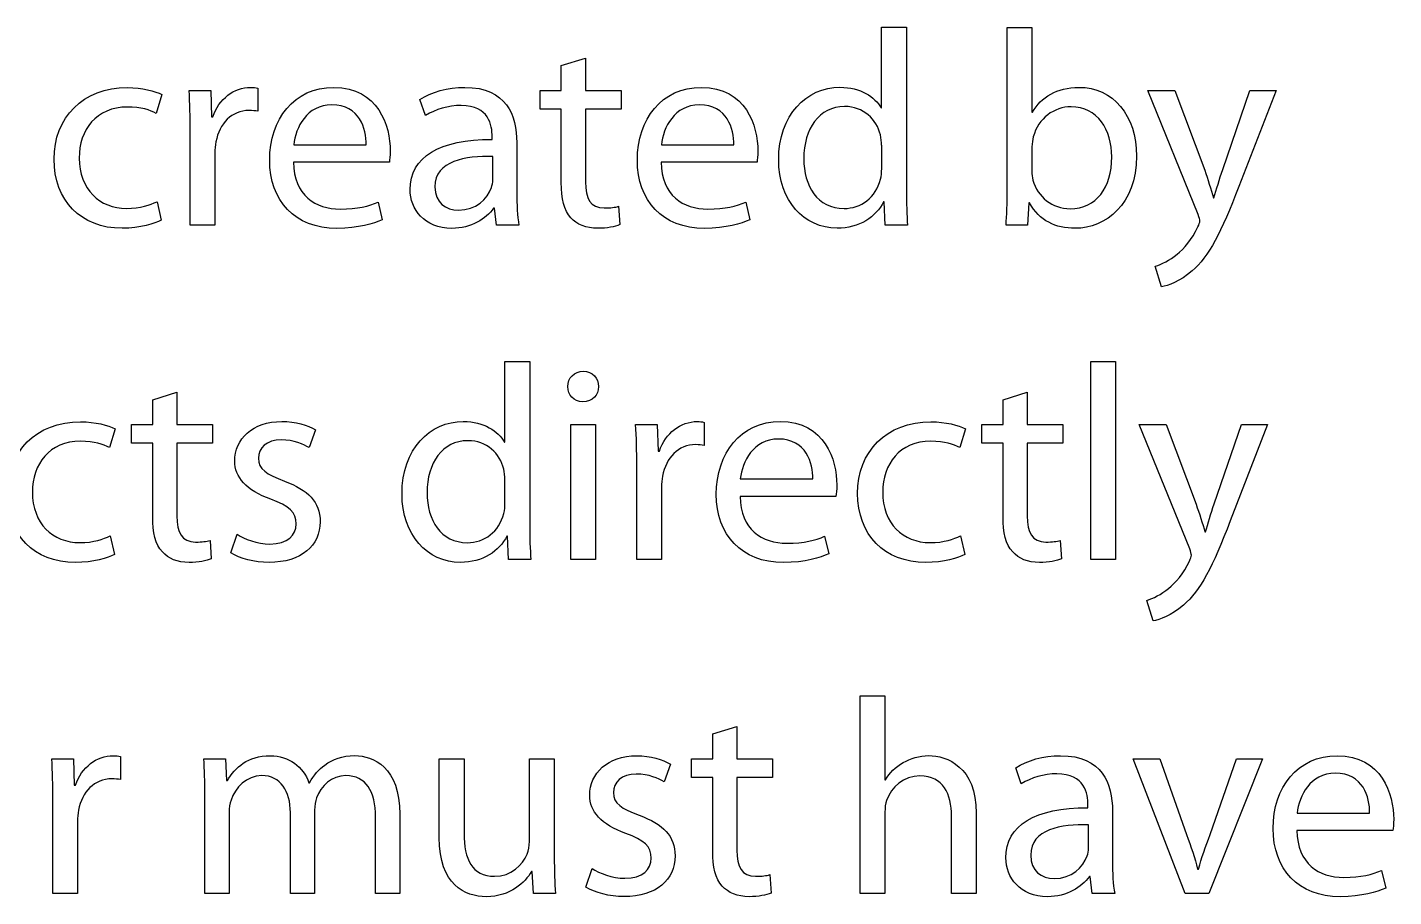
# Model space of a CAD drawing. Extents: x 0 to 808, y 79 to 394.
# Drawn here: x 782.39 to 801.82, y 294.89 to 307.26 of the extents above; entities that cross this region are included whole.
import ezdxf

# ---------------------------------------------------------------- set-up
doc = ezdxf.new("R2010")
doc.units = 0
doc.layers.add('Design_Template', color=7, linetype='CONTINUOUS')

msp = doc.modelspace()

# ---------------------------------------------------------------- linework, layer by layer
at = {"layer": 'Design_Template', "color": 7}
for points in [[(794.532836, 306.109214), (794.539998, 306.109214), (794.539998, 307.255088), (794.892938, 307.255088), (794.892938, 307.253673), (794.892938, 307.253673), (794.892938, 307.253673)], [(794.892938, 307.253673), (794.892938, 304.935323)], [(796.327329, 304.934191), (796.327329, 307.253673), (796.327616, 307.253673), (796.327616, 307.253673)], [(796.327616, 307.253673), (796.677404, 307.253673), (796.677404, 306.048652), (796.684566, 306.048652)], [(789.983291, 305.045977), (789.983291, 306.092234), (789.682204, 306.092234), (789.682204, 306.35769), (789.983291, 306.35769), (789.983291, 306.710876), (790.327924, 306.817568), (790.327924, 306.817568)], [(790.327924, 306.817568), (790.327924, 306.35769), (790.834415, 306.35769), (790.834415, 306.092234), (790.327924, 306.092234), (790.327924, 305.057863)], [(784.688333, 306.357407), (784.997729, 306.357407), (785.009474, 305.981015), (785.025803, 305.981015)], [(785.664361, 306.389103), (785.664361, 306.060538)], [(799.043133, 304.590061), (798.324648, 306.35769), (798.710246, 306.35769), (798.710246, 306.35769), (798.710246, 306.35769)], [(798.710246, 306.35769), (799.135379, 305.223985)], [(799.392349, 305.231909), (799.777374, 306.35769), (800.151227, 306.35769), (799.621244, 304.990226)], [(784.301303, 306.299109), (784.220803, 306.029974)], [(788.053295, 306.000259), (787.972794, 306.230056)], [(785.053878, 305.46199), (785.053878, 304.438938), (784.704663, 304.438938), (784.704663, 305.758858), (784.704663, 305.758858), (784.704663, 305.758858)], [(786.176582, 305.585095), (787.2079, 305.585095), (787.2079, 305.585095)], [(789.000102, 305.659525), (789.000102, 305.699145)], [(789.34989, 305.616225), (789.34989, 304.898816), (789.34989, 304.898816)], [(791.40651, 305.585095), (792.437828, 305.585095), (792.437828, 305.585095)], [(794.540857, 305.244644), (794.540857, 305.577454), (794.537992, 305.576888), (794.537992, 305.576888), (794.539425, 305.576888)], [(796.678264, 305.553399), (796.678264, 305.208703), (796.675399, 305.208703), (796.675399, 305.208703), (796.676831, 305.208703)], [(789.008982, 305.086446), (789.008982, 305.41869), (789.008982, 305.41869)], [(787.537636, 305.334922), (786.172858, 305.334922), (786.172858, 305.334922), (786.172858, 305.334922)], [(792.767563, 305.334922), (791.402786, 305.334922), (791.402786, 305.334922), (791.402786, 305.334922)], [(784.233408, 304.773446), (784.292135, 304.510255), (784.292135, 304.510255)], [(787.376349, 304.768352), (787.436796, 304.518462)], [(792.606277, 304.768352), (792.66615, 304.518462)], [(794.908694, 304.439221), (794.592423, 304.439221), (794.576094, 304.77288), (794.568359, 304.77288)], [(799.25971, 304.831462), (799.267445, 304.831462)], [(789.381116, 304.438938), (789.060548, 304.438938), (789.032474, 304.680622), (789.020155, 304.680622)], [(790.798033, 304.708922), (790.814362, 304.447428)], [(796.643886, 304.756183), (796.632141, 304.756183), (796.615239, 304.438938), (796.311, 304.438938)], [(798.521744, 303.563048), (798.433223, 303.856521)], [(789.17428, 301.354503), (789.182015, 301.354503), (789.182015, 302.500377), (789.534382, 302.499245), (789.534382, 302.499245), (789.534382, 302.499245)], [(789.534382, 302.499245), (789.534382, 300.180329)], [(797.514491, 302.499245), (797.866858, 302.499245), (797.866858, 299.685076), (797.514491, 299.685076), (797.514491, 302.499245), (797.514491, 302.499245)], [(784.171528, 300.292115), (784.171528, 301.337806), (783.870441, 301.337806), (783.870441, 301.603544), (784.171528, 301.603544), (784.171528, 301.956165), (784.516733, 302.063139), (784.516733, 302.063139)], [(784.516733, 302.063139), (784.516733, 301.603261), (785.022079, 301.603261), (785.022079, 301.337806), (784.516733, 301.337806), (784.516733, 300.304001)], [(790.512415, 302.142946), (790.512415, 302.142946)], [(796.267169, 300.292115), (796.267169, 301.337806), (795.966081, 301.337806), (795.966081, 301.603544), (796.267169, 301.603544), (796.267169, 301.956165), (796.612374, 302.063139), (796.612374, 302.063139)], [(796.612374, 302.063139), (796.612374, 301.603261), (797.118293, 301.603261), (797.118293, 301.337806), (796.612374, 301.337806), (796.612374, 300.304001)], [(783.63553, 301.544397), (783.555029, 301.275263)], [(786.485978, 301.528549), (786.397456, 301.27498)], [(790.119082, 299.684793), (790.119082, 301.602978), (790.472022, 301.602978), (790.472022, 299.684793), (790.119082, 299.684793), (790.119082, 299.684793), (790.119082, 299.684793)], [(791.040679, 301.603261), (791.349501, 301.603261), (791.36182, 301.227152), (791.378149, 301.227152)], [(792.016707, 301.634958), (792.016707, 301.30611)], [(795.731456, 301.544397), (795.651529, 301.275263)], [(798.92224, 299.83535), (798.203755, 301.603544), (798.589353, 301.603261), (798.589353, 301.603261), (798.589353, 301.603261)], [(798.589353, 301.603261), (799.013912, 300.469557)], [(799.271455, 300.477481), (799.657054, 301.603261), (800.030906, 301.603261), (799.500351, 300.23608)], [(791.406797, 300.707561), (791.406797, 299.685076), (791.057581, 299.685076), (791.057581, 301.004996), (791.057581, 301.004996), (791.057581, 301.004996)], [(789.182301, 300.490216), (789.182301, 300.822743), (789.182301, 300.822743), (789.181442, 300.82246)], [(792.529501, 300.830101), (793.560819, 300.830101), (793.560819, 300.830101)], [(793.889981, 300.581342), (792.525777, 300.581342), (792.525777, 300.580776), (792.525777, 300.580776)], [(783.567921, 300.018735), (783.626362, 299.756109), (783.626362, 299.756109)], [(784.98627, 299.955626), (785.002599, 299.694132)], [(785.281055, 299.777335), (785.370436, 300.041941), (785.370436, 300.041941)], [(789.550711, 299.685076), (789.234154, 299.685076), (789.217824, 300.017886), (789.210089, 300.017886)], [(793.729267, 300.014207), (793.789714, 299.764316)], [(795.663561, 300.018735), (795.722862, 299.756109), (795.722862, 299.756109)], [(797.08191, 299.955626), (797.098812, 299.694132)], [(799.139389, 300.077033), (799.147124, 300.077033)], [(798.400851, 298.808903), (798.31233, 299.10181)], [(794.23404, 297.745099), (794.586407, 297.745099), (794.586407, 296.548285), (794.594715, 296.548285)], [(794.587267, 296.090106), (794.587267, 294.932629), (794.2349, 294.932629), (794.2349, 297.745099), (794.2349, 297.745099), (794.23404, 297.745099)], [(792.136741, 295.53712), (792.136741, 296.583377), (791.835653, 296.583377), (791.835653, 296.848833), (792.136741, 296.848833), (792.136741, 297.201736), (792.481373, 297.308711), (792.481373, 297.308711)], [(792.481373, 297.308711), (792.481373, 296.848833), (792.987291, 296.848833), (792.987291, 296.583377), (792.481373, 296.583377), (792.481373, 295.549006)], [(782.735418, 296.848833), (783.043668, 296.848833), (783.055986, 296.472441), (783.072315, 296.472441)], [(783.710873, 296.880246), (783.710873, 296.551681)], [(784.896889, 296.849116), (785.205711, 296.849116), (785.22204, 296.540078), (785.234359, 296.540078)], [(788.246667, 295.727014), (788.246667, 296.848833), (788.60018, 296.848833), (788.60018, 295.786445)], [(789.530657, 295.671546), (789.530657, 296.848833), (789.883597, 296.848833), (789.883597, 295.453635), (789.883597, 295.453635), (789.883597, 295.453635)], [(799.211868, 295.770314), (799.588299, 296.848833), (799.957568, 296.848833), (799.194966, 294.930365), (798.857496, 294.930365), (798.11953, 296.848833), (798.497394, 296.848833), (798.497394, 296.848833)], [(798.497394, 296.848833), (798.878409, 295.770314)], [(791.535138, 296.773555), (791.446617, 296.519985)], [(796.52729, 296.491685), (796.447363, 296.721482)], [(786.394305, 296.508382), (786.40204, 296.508382)], [(783.100963, 295.953133), (783.100963, 294.930365), (782.751747, 294.930365), (782.751747, 296.250284), (782.751747, 296.250284), (782.751747, 296.250284)], [(785.258709, 296.089257), (785.258709, 294.93178), (784.913504, 294.93178), (784.913504, 296.329808), (784.913218, 296.329808), (784.913218, 296.329808)], [(786.474232, 296.117557), (786.474232, 294.932346), (786.129314, 294.932346), (786.129314, 296.081898)], [(787.686317, 296.061239), (787.686317, 294.93178), (787.341112, 294.93178), (787.341112, 296.01794)], [(795.886727, 296.073125), (795.886727, 294.93178), (795.53436, 294.93178), (795.53436, 296.034354)], [(797.47467, 296.150951), (797.47467, 296.190571)], [(797.824459, 296.107935), (797.824459, 295.390242), (797.824459, 295.390242)], [(800.450595, 296.076238), (801.481913, 296.076238), (801.481913, 296.076238)], [(797.482978, 295.577306), (797.482978, 295.909833), (797.482978, 295.909833)], [(801.811649, 295.826348), (800.446871, 295.826348), (800.446871, 295.826348), (800.446871, 295.826348)], [(789.899927, 294.930082), (789.586521, 294.930082), (789.56704, 295.243364), (789.559305, 295.243364)], [(790.330788, 295.02234), (790.420169, 295.28723), (790.420169, 295.28723)], [(799.035112, 295.279023), (799.04743, 295.279023)], [(801.650362, 295.259779), (801.710809, 295.009605)], [(792.951482, 295.200065), (792.967811, 294.938572)], [(797.855685, 294.930365), (797.534544, 294.930365), (797.506469, 295.172048), (797.494724, 295.172048)]]:
    msp.add_lwpolyline(points, dxfattribs=at)
for points in [[(782.767504, 305.379353), (782.767504, 305.970261), (783.177166, 306.398725), (783.811713, 306.398725)], [(783.811713, 306.398725), (784.020555, 306.398725), (784.204473, 306.346653), (784.301303, 306.299109)], [(784.704663, 305.758858), (784.704663, 305.985543), (784.700652, 306.179399), (784.688333, 306.357407)], [(785.025803, 305.981015), (785.114898, 306.238546), (785.326891, 306.400989), (785.563521, 306.400989)], [(785.563521, 306.400989), (785.604487, 306.400989), (785.631703, 306.397027), (785.664361, 306.389103)], [(785.835388, 305.366335), (785.835388, 305.945639), (786.180593, 306.400989), (786.746958, 306.400989)], [(786.746958, 306.400989), (787.380933, 306.400989), (787.549954, 305.849985), (787.549954, 305.497365)], [(787.972794, 306.230056), (788.133795, 306.332786), (788.366128, 306.400706), (788.611352, 306.400706)], [(788.611352, 306.400706), (789.205506, 306.400706), (789.34989, 306.000259), (789.34989, 305.616225)], [(791.065316, 305.366335), (791.065316, 305.945639), (791.409948, 306.400989), (791.976313, 306.400989)], [(791.976313, 306.400989), (792.61086, 306.400989), (792.779309, 305.849985), (792.779309, 305.497365)], [(793.075813, 305.371429), (793.071229, 306.009598), (793.473157, 306.402121), (793.94699, 306.402121)], [(793.94699, 306.402121), (794.243494, 306.402121), (794.443741, 306.264016), (794.532836, 306.109214)], [(796.684566, 306.048652), (796.810043, 306.262601), (797.033782, 306.401272), (797.346901, 306.401272)], [(797.346901, 306.401272), (797.828756, 306.401272), (798.169377, 306.00507), (798.164794, 305.422086)], [(786.718311, 306.151948), (786.36136, 306.151948), (786.204657, 305.827628), (786.176582, 305.585095)], [(787.2079, 305.585095), (787.213057, 305.806969), (787.116228, 306.151948), (786.718311, 306.151948)], [(788.55864, 306.143458), (788.378446, 306.143458), (788.189944, 306.087706), (788.053295, 306.000259)], [(789.000102, 305.699145), (789.000102, 305.858192), (788.956557, 306.143458), (788.55864, 306.143458)], [(791.948239, 306.151948), (791.591288, 306.151948), (791.434585, 305.827628), (791.40651, 305.585095)], [(792.437828, 305.585095), (792.442412, 305.806969), (792.345582, 306.151948), (791.948239, 306.151948)], [(794.014026, 306.128459), (793.64934, 306.128459), (793.432763, 305.811497), (793.432763, 305.387277)], [(794.523096, 305.723766), (794.470957, 305.945922), (794.278444, 306.128459), (794.014026, 306.128459)], [(797.235462, 306.124497), (796.994248, 306.124497), (796.769936, 305.962337), (796.697171, 305.696598)], [(797.813573, 305.411049), (797.813573, 305.795083), (797.613325, 306.124497), (797.235462, 306.124497)], [(783.811713, 306.1211), (783.365668, 306.1211), (783.125314, 305.796215), (783.125314, 305.395484)], [(784.220803, 306.029974), (784.136865, 306.077518), (784.004226, 306.1211), (783.811713, 306.1211)], [(785.543468, 306.072141), (785.295092, 306.072141), (785.118909, 305.885926), (785.07078, 305.624433)], [(785.664361, 306.060538), (785.628551, 306.067896), (785.591596, 306.072141), (785.543468, 306.072141)], [(785.07078, 305.624433), (785.063045, 305.576605), (785.053878, 305.521137), (785.053878, 305.46199)], [(787.832994, 304.946077), (787.832994, 305.409917), (788.250391, 305.663487), (789.000102, 305.659525)], [(794.539425, 305.576888), (794.539425, 305.620187), (794.535414, 305.679901), (794.523096, 305.723766)], [(796.697171, 305.696598), (796.690009, 305.656412), (796.678264, 305.608584), (796.678264, 305.553399)], [(783.734937, 304.395922), (783.148518, 304.395922), (782.767504, 304.792125), (782.767504, 305.379353)], [(783.125314, 305.395484), (783.125314, 304.951738), (783.414656, 304.678358), (783.799681, 304.678358)], [(786.790503, 304.395073), (786.192912, 304.395073), (785.835388, 304.787597), (785.835388, 305.366335)], [(787.549954, 305.497365), (787.549954, 305.426048), (787.541646, 305.370863), (787.537636, 305.334922)], [(789.008982, 305.41869), (788.623384, 305.426048), (788.185933, 305.358694), (788.185933, 304.986547)], [(792.020431, 304.395073), (791.422266, 304.395073), (791.065316, 304.787597), (791.065316, 305.366335)], [(792.779309, 305.497365), (792.779309, 305.426048), (792.771574, 305.370863), (792.767563, 305.334922)], [(793.906024, 304.396205), (793.436488, 304.396205), (793.075813, 304.789295), (793.075813, 305.371429)], [(793.432763, 305.387277), (793.432763, 304.998716), (793.625276, 304.677792), (794.006291, 304.677792)], [(797.223143, 304.674113), (797.592412, 304.674113), (797.813573, 304.971548), (797.813573, 305.411049)], [(798.164794, 305.422086), (798.164794, 304.736373), (797.727916, 304.395356), (797.29419, 304.395356)], [(786.172858, 305.334922), (786.180593, 304.863441), (786.486264, 304.668736), (786.838631, 304.668736)], [(791.402786, 305.334922), (791.409948, 304.863441), (791.716192, 304.668736), (792.068559, 304.668736)], [(794.523955, 305.09437), (794.536274, 305.141915), (794.540857, 305.189459), (794.540857, 305.244644)], [(796.676831, 305.208703), (796.676831, 305.165404), (796.684566, 305.120973), (796.69316, 305.081918)], [(799.135379, 305.223985), (799.178923, 305.097483), (799.227051, 304.946643), (799.25971, 304.831462)], [(799.267445, 304.831462), (799.303827, 304.94636), (799.34422, 305.093238), (799.392349, 305.231909)], [(788.185933, 304.986547), (788.185933, 304.760711), (788.338626, 304.653737), (788.519393, 304.653737)], [(788.519393, 304.653737), (788.771779, 304.653737), (788.932207, 304.812784), (788.988929, 304.974661)], [(788.988929, 304.974661), (789.001248, 305.010602), (789.008982, 305.050505), (789.008982, 305.086446)], [(790.119941, 304.546196), (790.019674, 304.648926), (789.983291, 304.819859), (789.983291, 305.045977)], [(790.327924, 305.057863), (790.327924, 304.819859), (790.396105, 304.68515), (790.593201, 304.68515)], [(794.006291, 304.677792), (794.242921, 304.677792), (794.460071, 304.832311), (794.523955, 305.09437)], [(796.69316, 305.081918), (796.760769, 304.840235), (796.966173, 304.674113), (797.223143, 304.674113)], [(799.621244, 304.990226), (799.368285, 304.33253), (799.196112, 303.995192), (798.955471, 303.789167)], [(783.799681, 304.678358), (783.999929, 304.678358), (784.132568, 304.730147), (784.233408, 304.773446)], [(786.838631, 304.668736), (787.091591, 304.668736), (787.244283, 304.712318), (787.376349, 304.768352)], [(788.426574, 304.395073), (788.033241, 304.395073), (787.832994, 304.668736), (787.832994, 304.946077)], [(789.34989, 304.898816), (789.34989, 304.732411), (789.357052, 304.570251), (789.381116, 304.438938)], [(792.068559, 304.668736), (792.321518, 304.668736), (792.473638, 304.712318), (792.606277, 304.768352)], [(794.568359, 304.77288), (794.459784, 304.558648), (794.223154, 304.396205), (793.906024, 304.396205)], [(794.892938, 304.935323), (794.892938, 304.76439), (794.896948, 304.570534), (794.908694, 304.439221)], [(796.311, 304.438938), (796.318162, 304.569685), (796.327329, 304.763824), (796.327329, 304.934191)], [(789.020155, 304.680622), (788.91158, 304.530065), (788.703025, 304.395073), (788.426574, 304.395073)], [(790.593201, 304.68515), (790.690031, 304.68515), (790.745321, 304.693357), (790.798033, 304.708922)], [(797.29419, 304.395356), (797.013728, 304.395356), (796.788271, 304.502614), (796.643886, 304.756183)], [(799.067197, 304.498935), (799.067197, 304.518745), (799.059462, 304.546762), (799.043133, 304.590061)], [(784.292135, 304.510255), (784.200463, 304.462711), (783.995631, 304.395922), (783.734937, 304.395922)], [(787.436796, 304.518462), (787.312464, 304.462711), (787.099898, 304.395073), (786.790503, 304.395073)], [(790.501529, 304.395639), (790.336518, 304.395639), (790.204452, 304.451108), (790.119941, 304.546196)], [(790.814362, 304.447428), (790.746753, 304.419411), (790.638178, 304.395639), (790.501529, 304.395639)], [(792.66615, 304.518462), (792.541819, 304.462711), (792.329253, 304.395073), (792.020431, 304.395073)], [(798.742045, 304.026888), (798.838302, 304.103015), (798.958622, 304.236875), (799.039122, 304.415449)], [(799.039122, 304.415449), (799.054879, 304.451391), (799.067197, 304.479408), (799.067197, 304.498935)], [(798.433223, 303.856521), (798.521744, 303.884255), (798.638054, 303.940006), (798.742045, 304.026888)], [(798.955471, 303.789167), (798.782439, 303.639176), (798.610266, 303.579462), (798.521744, 303.563048)], [(790.075537, 302.142946), (790.075537, 302.266334), (790.16721, 302.36114), (790.296125, 302.36114)], [(790.296125, 302.36114), (790.427904, 302.360857), (790.512415, 302.265768), (790.512415, 302.142946)], [(790.28753, 301.928996), (790.163199, 301.928996), (790.075537, 302.024085), (790.075537, 302.142946)], [(790.512415, 302.142946), (790.516426, 302.024085), (790.427904, 301.928996), (790.28753, 301.928996)], [(782.102304, 300.624642), (782.102304, 301.216115), (782.511966, 301.644014), (783.14594, 301.644014)], [(783.14594, 301.644014), (783.355068, 301.644014), (783.539273, 301.591941), (783.63553, 301.544397)], [(785.337777, 301.084519), (785.337777, 301.394123), (785.590736, 301.64741), (786.008134, 301.64741)], [(786.008134, 301.64741), (786.20523, 301.64741), (786.377403, 301.592507), (786.485978, 301.528549)], [(787.71783, 300.616435), (787.713246, 301.254886), (788.115174, 301.647693), (788.588434, 301.647693)], [(788.588434, 301.647693), (788.885511, 301.647693), (789.085758, 301.509022), (789.17428, 301.354503)], [(791.057581, 301.004996), (791.057581, 301.231114), (791.052997, 301.42497), (791.040679, 301.603261)], [(791.378149, 301.227152), (791.46667, 301.484401), (791.679809, 301.646844), (791.915867, 301.646844)], [(791.915867, 301.646844), (791.95626, 301.646844), (791.984048, 301.642599), (792.016707, 301.634958)], [(792.188306, 300.61219), (792.188306, 301.191494), (792.532939, 301.646844), (793.099304, 301.646844)], [(793.099304, 301.646844), (793.733851, 301.646844), (793.9023, 301.095839), (793.9023, 300.743785)], [(794.198231, 300.624642), (794.198231, 301.216115), (794.607893, 301.644014), (795.241867, 301.644014)], [(795.241867, 301.644014), (795.450709, 301.644014), (795.6352, 301.591941), (795.731456, 301.544397)], [(783.14594, 301.366106), (782.700468, 301.366106), (782.459827, 301.041503), (782.459827, 300.641056)], [(783.555029, 301.275263), (783.471092, 301.322807), (783.338453, 301.366106), (783.14594, 301.366106)], [(785.999539, 301.386199), (785.790698, 301.386199), (785.674388, 301.267338), (785.674388, 301.124706)], [(786.397456, 301.27498), (786.32068, 301.322524), (786.180307, 301.386199), (785.999539, 301.386199)], [(788.65547, 301.373747), (788.290784, 301.373747), (788.074207, 301.057068), (788.074207, 300.632849)], [(789.165113, 300.969055), (789.112401, 301.191211), (788.920461, 301.373747), (788.65547, 301.373747)], [(791.896386, 301.317996), (791.647438, 301.317996), (791.471254, 301.131498), (791.423126, 300.870004)], [(792.016707, 301.30611), (791.980324, 301.313751), (791.944514, 301.317996), (791.896386, 301.317996)], [(793.071229, 301.397236), (792.714279, 301.397236), (792.557576, 301.072633), (792.529501, 300.830101)], [(793.560819, 300.830101), (793.565402, 301.052257), (793.469146, 301.397236), (793.071229, 301.397236)], [(795.241867, 301.366106), (794.796395, 301.366106), (794.555468, 301.041503), (794.555468, 300.641056)], [(795.651529, 301.275263), (795.567019, 301.322807), (795.43438, 301.366106), (795.241867, 301.366106)], [(785.851431, 300.541439), (785.502215, 300.665111), (785.337777, 300.853873), (785.337777, 301.084519)], [(785.674388, 301.124706), (785.674388, 300.965659), (785.790698, 300.894908), (786.043657, 300.79982)], [(789.181442, 300.82246), (789.181442, 300.865476), (789.176858, 300.925189), (789.165113, 300.969055)], [(786.043657, 300.79982), (786.380554, 300.673318), (786.5533, 300.506347), (786.5533, 300.220798)], [(791.423126, 300.870004), (791.415391, 300.82246), (791.406797, 300.767274), (791.406797, 300.707561)], [(793.9023, 300.743785), (793.9023, 300.672469), (793.893992, 300.616718), (793.889981, 300.581342)], [(783.069164, 299.641494), (782.482745, 299.641494), (782.102304, 300.037413), (782.102304, 300.624642)], [(782.459827, 300.641056), (782.459827, 300.197026), (782.749169, 299.923646), (783.134194, 299.923646)], [(786.212965, 300.189102), (786.212965, 300.355507), (786.112125, 300.446351), (785.851431, 300.541439)], [(788.548041, 299.641777), (788.077932, 299.641777), (787.71783, 300.0343), (787.71783, 300.616435)], [(788.074207, 300.632849), (788.074207, 300.244287), (788.26672, 299.922797), (788.648308, 299.922797)], [(789.165972, 300.339659), (789.177718, 300.387203), (789.182301, 300.434748), (789.182301, 300.490216)], [(793.143421, 299.640928), (792.545257, 299.640928), (792.188306, 300.033451), (792.188306, 300.61219)], [(792.525777, 300.580776), (792.532939, 300.10873), (792.83861, 299.91459), (793.19155, 299.91459)], [(795.165664, 299.641494), (794.579245, 299.641494), (794.198231, 300.037413), (794.198231, 300.624642)], [(794.555468, 300.641056), (794.555468, 300.197026), (794.84481, 299.923646), (795.229835, 299.923646)], [(784.308178, 299.791768), (784.207338, 299.895063), (784.171528, 300.065996), (784.171528, 300.292115)], [(784.516733, 300.304001), (784.516733, 300.065996), (784.584342, 299.931853), (784.781438, 299.931853)], [(788.648308, 299.922797), (788.884938, 299.922797), (789.101515, 300.077882), (789.165972, 300.339659)], [(796.404391, 299.791768), (796.303551, 299.895063), (796.267169, 300.065996), (796.267169, 300.292115)], [(796.612374, 300.304001), (796.612374, 300.065996), (796.680555, 299.931853), (796.877079, 299.931853)], [(799.013912, 300.469557), (799.05803, 300.342772), (799.106158, 300.192498), (799.139389, 300.077033)], [(799.147124, 300.077033), (799.182934, 300.191649), (799.223327, 300.33881), (799.271455, 300.477481)], [(786.5533, 300.220798), (786.5533, 299.884026), (786.287449, 299.64206), (785.826507, 299.64206)], [(785.835961, 299.90327), (786.092645, 299.90327), (786.212965, 300.030055), (786.212965, 300.189102)], [(789.534382, 300.180329), (789.534382, 300.009679), (789.538965, 299.81554), (789.550711, 299.685076)], [(799.500351, 300.23608), (799.247391, 299.577818), (799.075791, 299.24048), (798.834578, 299.035021)], [(783.134194, 299.923646), (783.335015, 299.923646), (783.467081, 299.975153), (783.567921, 300.018735)], [(784.781438, 299.931853), (784.877695, 299.931853), (784.934131, 299.939212), (784.98627, 299.955626)], [(785.370436, 300.041941), (785.474427, 299.974587), (785.659778, 299.90327), (785.835961, 299.90327)], [(789.210089, 300.017886), (789.101515, 299.803937), (788.864884, 299.641777), (788.548041, 299.641777)], [(793.19155, 299.91459), (793.444509, 299.91459), (793.596628, 299.957607), (793.729267, 300.014207)], [(795.229835, 299.923646), (795.430655, 299.923646), (795.563294, 299.975153), (795.663561, 300.018735)], [(796.877079, 299.931853), (796.973335, 299.931853), (797.029771, 299.939212), (797.08191, 299.955626)], [(783.626362, 299.756109), (783.53469, 299.708565), (783.329858, 299.641494), (783.069164, 299.641494)], [(784.689193, 299.641777), (784.525328, 299.641777), (784.392116, 299.696679), (784.308178, 299.791768)], [(785.826507, 299.64206), (785.613941, 299.64206), (785.417418, 299.697528), (785.281055, 299.777335)], [(793.789714, 299.764316), (793.66481, 299.709131), (793.452244, 299.640928), (793.143421, 299.640928)], [(795.722862, 299.756109), (795.631189, 299.708565), (795.426358, 299.641494), (795.165664, 299.641494)], [(796.785406, 299.641777), (796.620968, 299.641777), (796.488902, 299.696679), (796.404391, 299.791768)], [(798.918229, 299.661304), (798.934558, 299.696679), (798.946304, 299.724979), (798.946304, 299.744223)], [(798.946304, 299.744223), (798.946304, 299.764033), (798.938569, 299.791768), (798.92224, 299.83535)], [(785.002599, 299.694132), (784.93499, 299.665549), (784.826415, 299.641777), (784.689193, 299.641777)], [(797.098812, 299.694132), (797.030631, 299.665549), (796.922056, 299.641777), (796.785406, 299.641777)], [(798.621152, 299.272743), (798.717408, 299.348587), (798.838302, 299.48273), (798.918229, 299.661304)], [(798.31233, 299.10181), (798.400851, 299.13011), (798.517161, 299.185295), (798.621152, 299.272743)], [(798.834578, 299.035021), (798.661545, 298.884181), (798.489945, 298.824468), (798.400851, 298.808903)], [(782.751747, 296.250284), (782.751747, 296.476403), (782.747164, 296.670542), (782.735418, 296.848833)], [(783.072315, 296.472441), (783.160837, 296.729972), (783.373403, 296.892415), (783.610033, 296.892415)], [(783.610033, 296.892415), (783.650426, 296.892415), (783.678215, 296.888453), (783.710873, 296.880246)], [(784.913218, 296.329808), (784.913218, 296.528192), (784.909207, 296.690635), (784.896889, 296.849116)], [(785.234359, 296.540078), (785.342934, 296.722331), (785.523128, 296.892415), (785.844269, 296.892415)], [(785.844269, 296.892415), (786.108974, 296.892415), (786.309794, 296.733368), (786.394305, 296.508382)], [(786.618617, 296.758273), (786.734926, 296.84572), (786.863268, 296.893264), (787.048332, 296.893264)], [(787.048332, 296.893264), (787.30473, 296.893264), (787.686317, 296.726859), (787.686317, 296.061239)], [(790.387511, 296.330091), (790.387511, 296.639412), (790.64047, 296.892415), (791.057867, 296.892415)], [(791.057867, 296.892415), (791.254391, 296.892415), (791.427137, 296.837513), (791.535138, 296.773555)], [(794.594715, 296.548285), (794.650578, 296.647902), (794.739099, 296.7345), (794.847101, 296.794214)], [(794.847101, 296.794214), (794.951666, 296.853361), (795.075997, 296.893547), (795.208636, 296.893547)], [(795.208636, 296.893547), (795.46933, 296.893547), (795.886727, 296.7345), (795.886727, 296.073125)], [(796.447363, 296.721482), (796.608363, 296.824495), (796.840696, 296.892132), (797.085921, 296.892132)], [(797.085921, 296.892132), (797.679501, 296.892132), (797.824459, 296.491968), (797.824459, 296.107935)], [(800.109401, 295.857761), (800.109401, 296.436783), (800.454606, 296.892415), (801.020399, 296.892415)], [(801.020399, 296.892415), (801.654946, 296.892415), (801.823967, 296.341411), (801.823967, 295.988791)], [(785.724235, 296.608848), (785.503647, 296.608848), (785.34322, 296.434519), (785.286784, 296.26019)], [(786.129314, 296.081898), (786.129314, 296.386691), (785.992091, 296.608848), (785.724235, 296.608848)], [(786.40204, 296.508382), (786.461914, 296.615357), (786.53869, 296.698559), (786.618617, 296.758273)], [(786.919704, 296.608848), (786.719457, 296.608848), (786.562754, 296.461687), (786.502307, 296.291603)], [(787.341112, 296.01794), (787.341112, 296.386691), (787.204463, 296.608848), (786.919704, 296.608848)], [(791.049273, 296.630922), (790.840431, 296.630922), (790.724121, 296.512061), (790.724121, 296.369428)], [(791.446617, 296.519985), (791.369841, 296.567529), (791.229467, 296.630922), (791.049273, 296.630922)], [(795.085164, 296.605169), (794.856269, 296.605169), (794.675502, 296.446405), (794.611331, 296.256511)], [(795.53436, 296.034354), (795.53436, 296.343392), (795.41805, 296.605169), (795.085164, 296.605169)], [(797.033209, 296.634601), (796.852442, 296.634601), (796.664513, 296.579132), (796.52729, 296.491685)], [(797.47467, 296.190571), (797.47467, 296.349335), (797.431126, 296.634601), (797.033209, 296.634601)], [(800.992324, 296.642808), (800.635373, 296.642808), (800.47867, 296.318488), (800.450595, 296.076238)], [(801.481913, 296.076238), (801.486497, 296.298395), (801.389668, 296.642808), (800.992324, 296.642808)], [(783.590553, 296.563567), (783.341604, 296.563567), (783.164848, 296.377069), (783.116719, 296.115576)], [(783.710873, 296.551681), (783.67449, 296.559039), (783.638681, 296.563567), (783.590553, 296.563567)], [(785.286784, 296.26019), (785.267304, 296.208683), (785.258709, 296.14897), (785.258709, 296.089257)], [(786.502307, 296.291603), (786.486551, 296.244058), (786.474232, 296.180383), (786.474232, 296.117557)], [(790.901164, 295.787011), (790.551949, 295.910399), (790.387511, 296.099728), (790.387511, 296.330091)], [(790.724121, 296.369428), (790.724121, 296.210664), (790.840431, 296.139631), (791.092818, 296.045108)], [(794.611331, 296.256511), (794.59185, 296.208966), (794.587267, 296.15746), (794.587267, 296.090106)], [(783.116719, 296.115576), (783.109557, 296.068031), (783.100963, 296.012563), (783.100963, 295.953133)], [(791.092818, 296.045108), (791.430288, 295.918324), (791.602461, 295.751636), (791.602461, 295.465804)], [(796.307562, 295.437504), (796.307562, 295.901343), (796.724959, 296.154347), (797.47467, 296.150951)], [(797.482978, 295.909833), (797.097953, 295.917474), (796.660502, 295.85012), (796.660502, 295.47769)], [(801.064516, 294.886499), (800.466352, 294.886499), (800.109401, 295.279023), (800.109401, 295.857761)], [(800.446871, 295.826348), (800.454606, 295.354867), (800.760277, 295.160162), (801.112644, 295.160162)], [(801.823967, 295.988791), (801.823967, 295.917474), (801.815659, 295.862289), (801.811649, 295.826348)], [(788.917023, 294.886499), (788.612784, 294.886499), (788.246667, 295.052904), (788.246667, 295.727014)], [(788.60018, 295.786445), (788.60018, 295.421939), (788.712192, 295.17601), (789.033333, 295.17601)], [(789.498858, 295.493255), (789.518912, 295.545044), (789.530657, 295.608154), (789.530657, 295.671546)], [(791.262699, 295.434391), (791.262699, 295.600796), (791.161859, 295.691922), (790.901164, 295.787011)], [(798.878409, 295.770314), (798.942866, 295.596268), (798.994718, 295.437504), (799.035112, 295.279023)], [(799.04743, 295.279023), (799.090975, 295.437787), (799.147697, 295.596268), (799.211868, 295.770314)], [(789.033333, 295.17601), (789.269963, 295.17601), (789.434401, 295.338453), (789.498858, 295.493255)], [(789.883597, 295.453635), (789.883597, 295.255817), (789.888181, 295.081487), (789.899927, 294.930082)], [(791.602461, 295.465804), (791.602461, 295.129315), (791.337183, 294.887065), (790.876241, 294.887065)], [(790.885695, 295.148842), (791.142378, 295.148842), (791.262699, 295.275061), (791.262699, 295.434391)], [(792.27339, 295.037339), (792.17255, 295.139786), (792.136741, 295.311002), (792.136741, 295.53712)], [(792.481373, 295.549006), (792.481373, 295.311002), (792.549554, 295.176293), (792.746651, 295.176293)], [(796.90057, 294.886499), (796.507237, 294.886499), (796.307562, 295.160162), (796.307562, 295.437504)], [(796.660502, 295.47769), (796.660502, 295.251572), (796.813194, 295.14488), (796.993389, 295.14488)], [(796.993389, 295.14488), (797.246348, 295.14488), (797.406775, 295.303644), (797.463498, 295.465521)], [(797.463498, 295.465521), (797.475816, 295.501462), (797.482978, 295.541648), (797.482978, 295.577306)], [(789.559305, 295.243364), (789.46706, 295.088846), (789.262228, 294.886499), (788.917023, 294.886499)], [(790.420169, 295.28723), (790.52416, 295.220158), (790.709511, 295.148842), (790.885695, 295.148842)], [(797.824459, 295.390242), (797.824459, 295.223554), (797.831621, 295.061394), (797.855685, 294.930365)], [(801.112644, 295.160162), (801.365604, 295.160162), (801.517723, 295.203744), (801.650362, 295.259779)], [(792.746651, 295.176293), (792.842907, 295.176293), (792.89877, 295.184217), (792.951482, 295.200065)], [(797.494724, 295.172048), (797.386149, 295.021491), (797.177593, 294.886499), (796.90057, 294.886499)], [(790.876241, 294.887065), (790.663675, 294.887065), (790.466578, 294.942251), (790.330788, 295.02234)], [(792.654978, 294.886499), (792.49054, 294.886499), (792.357901, 294.942251), (792.27339, 295.037339)], [(792.967811, 294.938572), (792.899629, 294.910271), (792.791627, 294.886499), (792.654978, 294.886499)], [(801.710809, 295.009605), (801.585905, 294.954137), (801.373339, 294.886499), (801.064516, 294.886499)]]:
    msp.add_open_spline(points, degree=3, dxfattribs=at)

doc.saveas('drawing.dxf')
